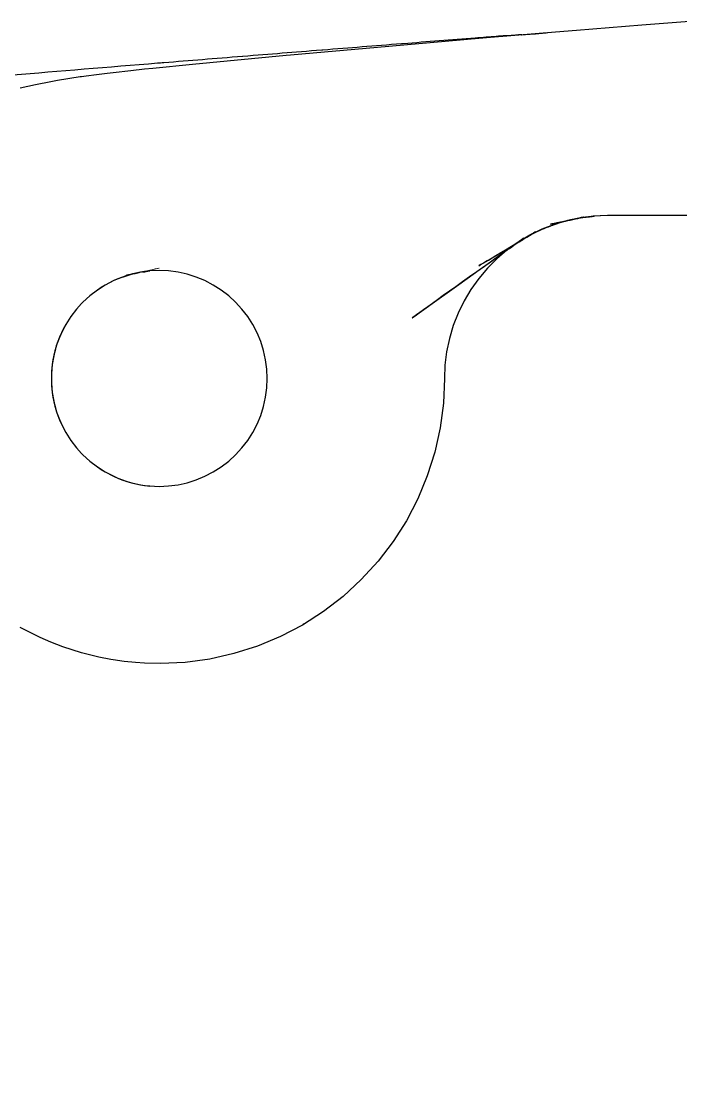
# Model space of a CAD drawing. Header units: millimetres. Extents: x -176 to 23, y -19 to 19.
# Drawn here: x -141.7 to -133.6, y 5.44 to 18.39 of the extents above; entities that cross this region are included whole.
import ezdxf

# ---------------------------------------------------------------- set-up
doc = ezdxf.new("R2010")
doc.units = ezdxf.units.MM
doc.linetypes.add('HIDDEN', pattern=[1.905, 1.27, -0.635])

msp = doc.modelspace()

# ---------------------------------------------------------------- linework, layer by layer
at = {"color": 7, "linetype": 'Continuous', "lineweight": 25}
msp.add_line((-140.452, 15.245), (-140.343, 15.28), dxfattribs=at)
at = {"color": 7, "linetype": 'HIDDEN', "lineweight": 18}
for p, q in [((-140.577, 12.808), (-140.567, 12.803)), ((-140.511, 12.778), (-140.503, 12.774))]:
    msp.add_line(p, q, dxfattribs=at)
at = {"color": 7, "linetype": 'Continuous', "lineweight": 25, "flags": 128}
for points in [[(-133.438, 18.388), (-134.075, 18.337), (-134.877, 18.273), (-135.136, 18.252), (-135.936, 18.186), (-136.217, 18.162), (-136.308, 18.155), (-137.32, 18.065), (-138.389, 17.971), (-138.442, 17.965), (-139.591, 17.854), (-140.078, 17.806), (-140.18, 17.796), (-140.348, 17.779), (-140.568, 17.754), (-140.639, 17.746), (-140.772, 17.729), (-140.897, 17.713), (-140.925, 17.709), (-140.953, 17.705), (-140.971, 17.702), (-141.248, 17.658), (-141.333, 17.642), (-141.518, 17.606), (-141.706, 17.563)], [(-92.29, 16), (-134.5, 16), (-134.665, 15.993), (-134.829, 15.973), (-134.991, 15.939), (-135.149, 15.892), (-135.303, 15.832), (-135.452, 15.759), (-135.594, 15.674), (-135.728, 15.578), (-135.855, 15.471), (-135.971, 15.355), (-136.078, 15.228), (-136.174, 15.094), (-136.259, 14.952), (-136.332, 14.803), (-136.392, 14.649), (-136.439, 14.491), (-136.473, 14.329), (-136.493, 14.165), (-136.5, 14), (-136.513, 13.696), (-136.553, 13.394), (-136.619, 13.096), (-136.71, 12.806), (-136.826, 12.524), (-136.967, 12.254), (-137.13, 11.997), (-137.315, 11.755), (-137.521, 11.53), (-137.745, 11.323), (-137.986, 11.138), (-138.243, 10.973), (-138.512, 10.832), (-138.793, 10.715), (-139.084, 10.622), (-139.381, 10.555), (-139.683, 10.514), (-139.987, 10.5), (-140.18, 10.505), (-140.291, 10.512), (-140.43, 10.527), (-140.568, 10.547), (-140.594, 10.551), (-140.743, 10.58), (-140.891, 10.617), (-140.953, 10.632), (-141.182, 10.706), (-141.333, 10.764), (-141.464, 10.821), (-141.707, 10.944)], [(-134.66, 15.993), (-134.665, 15.993), (-134.698, 15.989)], [(-135.715, 15.587), (-135.717, 15.586), (-135.728, 15.577), (-135.728, 15.577), (-135.728, 15.577)], [(-140.937, 13.063), (-140.852, 12.985), (-140.76, 12.915), (-140.712, 12.883), (-140.663, 12.853), (-140.568, 12.803), (-140.56, 12.799), (-140.507, 12.776), (-140.453, 12.755), (-140.398, 12.736), (-140.343, 12.72), (-140.287, 12.706), (-140.23, 12.695), (-140.18, 12.687), (-140.115, 12.68), (-140, 12.675), (-139.885, 12.68), (-139.77, 12.695), (-139.657, 12.72), (-139.547, 12.755), (-139.44, 12.799), (-139.337, 12.853), (-139.24, 12.915), (-139.148, 12.985), (-139.063, 13.063), (-138.985, 13.148), (-138.915, 13.24), (-138.853, 13.338), (-138.799, 13.44), (-138.755, 13.547), (-138.72, 13.657), (-138.695, 13.77), (-138.68, 13.885), (-138.675, 14), (-138.68, 14.115), (-138.695, 14.23), (-138.72, 14.343), (-138.755, 14.453), (-138.799, 14.56), (-138.853, 14.662), (-138.915, 14.76), (-138.985, 14.852), (-139.063, 14.937), (-139.148, 15.015), (-139.24, 15.085), (-139.337, 15.147), (-139.44, 15.201), (-139.547, 15.245), (-139.657, 15.28), (-139.77, 15.305), (-139.885, 15.32), (-140, 15.325), (-140.115, 15.32), (-140.18, 15.313), (-140.23, 15.304), (-140.287, 15.294), (-140.343, 15.28), (-140.398, 15.264), (-140.453, 15.245), (-140.507, 15.224), (-140.56, 15.201), (-140.568, 15.197), (-140.663, 15.147), (-140.712, 15.118), (-140.76, 15.085), (-140.852, 15.015), (-140.937, 14.937), (-140.953, 14.92), (-141.015, 14.852), (-141.085, 14.76), (-141.147, 14.662), (-141.175, 14.612), (-141.201, 14.56), (-141.224, 14.507), (-141.245, 14.453), (-141.264, 14.399), (-141.28, 14.343), (-141.294, 14.287), (-141.305, 14.23), (-141.314, 14.173), (-141.32, 14.115), (-141.324, 14.058), (-141.325, 14), (-141.324, 13.942), (-141.32, 13.885), (-141.314, 13.827), (-141.305, 13.77), (-141.294, 13.713), (-141.28, 13.657), (-141.264, 13.602), (-141.245, 13.547), (-141.224, 13.493), (-141.201, 13.44), (-141.175, 13.388), (-141.147, 13.338), (-141.085, 13.24), (-141.015, 13.148), (-140.953, 13.08), (-140.937, 13.063)], [(-140.56, 15.201), (-140.663, 15.147), (-140.76, 15.085)], [(-140.452, 15.245), (-140.453, 15.245), (-140.56, 15.201)], [(-140.76, 12.915), (-140.663, 12.853), (-140.563, 12.801)]]:
    msp.add_lwpolyline(points, dxfattribs=at)
at = {"color": 7, "linetype": 'HIDDEN', "lineweight": 18, "flags": 128}
for points in [[(-140.192, 15.31), (-140.23, 15.305), (-140.343, 15.28)], [(-140.563, 12.801), (-140.56, 12.799), (-140.553, 12.796)]]:
    msp.add_lwpolyline(points, dxfattribs=at)
at = {"color": 7, "linetype": 'Continuous', "lineweight": 25}
for centre, radius, start, end in [((-140, 14), 1.325, 150.0001, 209.9999), ((-140.002, 13.987), 1.312, 245.1867, 265.0576)]:
    msp.add_arc(centre, radius, start, end, dxfattribs=at)
for points, knots in [([(-135.552, 18.217), (-135.543, 18.221), (-135.531, 18.225), (-135.956, 18.192), (-136.372, 18.159), (-136.715, 18.133), (-137.362, 18.082), (-137.657, 18.059), (-138.345, 18.004), (-138.635, 17.981), (-139.32, 17.926), (-139.647, 17.9), (-140.588, 17.824), (-141.27, 17.767), (-142.416, 17.674), (-143.134, 17.615), (-143.902, 17.552), (-145.049, 17.464), (-146.548, 17.341), (-147.986, 17.218), (-148.14, 17.197), (-148.415, 17.177), (-148.695, 17.147), (-149.023, 17.117), (-149.31, 17.089), (-149.62, 17.059), (-149.913, 17.03), (-150.538, 16.969), (-151.421, 16.881), (-152.606, 16.763), (-153.771, 16.648), (-154.982, 16.527), (-156.104, 16.416), (-157.086, 16.319), (-157.759, 16.249), (-158.365, 16.188), (-158.888, 16.131), (-159.465, 16.071), (-159.994, 16.012), (-160.396, 15.969), (-160.688, 15.936), (-160.835, 15.92), (-161.011, 15.899), (-161.182, 15.881), (-161.356, 15.859), (-161.52, 15.842), (-161.656, 15.821), (-161.836, 15.795), (-162.032, 15.764), (-162.296, 15.724), (-162.476, 15.694), (-162.663, 15.666), (-162.878, 15.62), (-163.121, 15.574), (-163.328, 15.53), (-163.556, 15.486), (-163.859, 15.407), (-164.13, 15.343), (-164.308, 15.297), (-164.479, 15.255), (-164.733, 15.164), (-165.058, 15.077), (-165.344, 14.965), (-165.575, 14.882), (-165.761, 14.81), (-165.968, 14.732), (-166.211, 14.605), (-166.532, 14.473), (-166.836, 14.301), (-167.1, 14.179), (-167.395, 13.998), (-167.6, 13.88), (-167.782, 13.767), (-167.991, 13.642), (-168.203, 13.48), (-168.526, 13.271), (-168.779, 13.065), (-169.068, 12.862), (-169.351, 12.615), (-169.648, 12.383), (-169.951, 12.102), (-170.274, 11.821), (-170.551, 11.534), (-170.908, 11.19), (-171.139, 10.925), (-171.424, 10.621), (-171.591, 10.413), (-171.757, 10.216), (-171.943, 9.999), (-172.11, 9.763), (-172.356, 9.456), (-172.546, 9.167), (-172.758, 8.882), (-172.962, 8.546), (-173.145, 8.278), (-173.354, 7.9), (-173.513, 7.645), (-173.72, 7.231), (-173.859, 6.985), (-174.057, 6.541), (-174.179, 6.3), (-174.362, 5.831), (-174.469, 5.592), (-174.552, 5.346), (-174.619, 5.145), (-174.715, 4.852), (-174.788, 4.66), (-174.909, 4.219), (-174.879, 4.327), (-174.989, 3.959), (-175.026, 3.791), (-175.064, 3.642), (-175.199, 3.041), (-175.179, 3.141), (-175.295, 2.496), (-175.323, 2.321), (-175.328, 2.308), (-175.403, 1.715), (-175.408, 1.658), (-175.449, 1.303), (-175.47, 0.959), (-175.479, 0.778), (-175.489, 0.563), (-175.502, 0.25), (-175.497, -0.101), (-175.497, -0.236), (-175.477, -0.638), (-175.481, -0.771), (-175.459, -1.044), (-175.458, -1.262), (-175.422, -1.551), (-175.444, -1.376), (-175.369, -1.986), (-175.342, -2.177), (-175.295, -2.537), (-175.228, -2.879), (-175.197, -3.04), (-175.087, -3.589), (-175.053, -3.651), (-175.018, -3.84), (-174.906, -4.224), (-174.842, -4.512), (-174.645, -5.064), (-174.547, -5.36), (-174.484, -5.509), (-174.363, -5.862), (-174.153, -6.327), (-174.048, -6.593), (-173.813, -7.051), (-173.684, -7.331), (-173.433, -7.764), (-173.274, -8.066), (-173.013, -8.468), (-172.812, -8.804), (-172.551, -9.164), (-172.29, -9.55), (-172.041, -9.855), (-171.787, -10.191), (-171.585, -10.42), (-171.413, -10.623), (-171.208, -10.866), (-171.012, -11.059), (-170.724, -11.377), (-170.495, -11.588), (-170.215, -11.874), (-169.949, -12.103), (-169.7, -12.335), (-169.41, -12.57), (-169.108, -12.831), (-168.764, -13.082), (-168.384, -13.376), (-168.079, -13.569), (-167.82, -13.748), (-167.581, -13.886), (-167.301, -14.068), (-166.908, -14.267), (-166.497, -14.497), (-166.104, -14.658), (-165.818, -14.792), (-165.536, -14.892), (-165.067, -15.085), (-164.616, -15.202), (-164.339, -15.291), (-164.044, -15.361), (-163.646, -15.471), (-163.097, -15.577), (-162.705, -15.66), (-162.321, -15.72), (-162.034, -15.764), (-161.76, -15.806), (-161.511, -15.843), (-161.296, -15.867), (-161.087, -15.891), (-160.884, -15.914), (-160.705, -15.934), (-160.372, -15.972), (-159.967, -16.015), (-159.365, -16.082), (-158.794, -16.141), (-158.159, -16.209), (-157.607, -16.265), (-156.686, -16.36), (-155.756, -16.449), (-154.514, -16.574), (-153.471, -16.677), (-152.287, -16.795), (-151.191, -16.903), (-150.386, -16.984), (-149.865, -17.035), (-149.555, -17.066), (-149.254, -17.094), (-148.933, -17.125), (-148.647, -17.152), (-148.296, -17.185), (-147.938, -17.221), (-146.99, -17.304), (-145.245, -17.444), (-143.371, -17.595), (-142.487, -17.668), (-141.776, -17.727), (-141.127, -17.779), (-140.528, -17.828), (-139.938, -17.876), (-139.594, -17.904), (-139.282, -17.929), (-138.598, -17.983), (-138.284, -18.009), (-137.605, -18.062), (-137.282, -18.088), (-136.608, -18.141), (-136.26, -18.168), (-135.444, -18.232), (-135.247, -18.245), (-135.074, -18.256)], [0, 0, 0, 0, 0.006682, 0.008688, 0.009813, 0.017374, 0.017534, 0.02621, 0.026315, 0.035026, 0.035052, 0.043837, 0.044546, 0.060627, 0.061385, 0.07782, 0.078977, 0.082831, 0.114027, 0.118765, 0.120359, 0.122142, 0.126221, 0.128764, 0.132605, 0.135382, 0.139084, 0.142011, 0.156599, 0.168526, 0.184684, 0.194957, 0.212189, 0.221381, 0.229931, 0.23469, 0.242434, 0.248023, 0.254822, 0.26129, 0.262846, 0.264773, 0.266101, 0.268704, 0.269435, 0.271657, 0.272903, 0.273497, 0.276355, 0.279038, 0.280027, 0.281603, 0.283779, 0.286061, 0.28776, 0.289414, 0.291856, 0.295981, 0.296331, 0.296552, 0.300434, 0.303365, 0.304913, 0.308391, 0.309481, 0.310009, 0.313985, 0.316436, 0.318773, 0.322825, 0.323772, 0.327546, 0.328785, 0.329195, 0.333699, 0.335556, 0.338902, 0.341954, 0.344471, 0.348398, 0.351473, 0.354934, 0.359255, 0.361537, 0.36746, 0.368152, 0.37207, 0.374125, 0.374822, 0.379381, 0.381518, 0.38483, 0.388182, 0.390496, 0.394825, 0.396365, 0.401456, 0.402402, 0.408079, 0.408587, 0.414697, 0.414895, 0.421309, 0.421311, 0.421443, 0.426677, 0.429589, 0.432178, 0.435652, 0.44314, 0.444219, 0.450244, 0.457967, 0.45996, 0.46566, 0.471078, 0.47258, 0.479355, 0.482583, 0.483198, 0.488189, 0.489726, 0.491237, 0.49662, 0.497113, 0.500096, 0.511028, 0.511216, 0.511317, 0.517775, 0.51778, 0.517785, 0.532612, 0.537623, 0.538266, 0.543696, 0.546146, 0.547446, 0.55957, 0.560381, 0.56113, 0.569002, 0.575892, 0.576095, 0.576483, 0.582822, 0.583028, 0.589439, 0.590011, 0.596062, 0.597199, 0.602692, 0.604684, 0.609332, 0.612597, 0.615989, 0.621126, 0.622672, 0.626662, 0.629041, 0.629353, 0.634728, 0.635968, 0.640221, 0.642573, 0.646098, 0.649105, 0.651174, 0.655551, 0.659182, 0.661953, 0.667695, 0.668312, 0.669916, 0.674681, 0.676729, 0.681067, 0.686568, 0.687487, 0.689055, 0.694122, 0.700343, 0.700914, 0.701476, 0.70803, 0.711407, 0.715816, 0.718407, 0.721699, 0.723929, 0.725714, 0.728704, 0.729679, 0.732633, 0.734153, 0.736127, 0.743234, 0.749404, 0.757663, 0.762734, 0.771887, 0.77604, 0.794784, 0.80245, 0.820253, 0.828874, 0.845466, 0.855381, 0.859262, 0.862008, 0.866039, 0.868624, 0.872727, 0.875236, 0.879373, 0.881896, 0.911648, 0.917303, 0.934829, 0.934865, 0.937281, 0.952295, 0.952403, 0.952546, 0.961167, 0.96162, 0.969958, 0.970615, 0.978761, 0.979644, 0.987556, 0.988984, 1, 1, 1, 1]), ([(-135.001, 15.936), (-134.982, 15.939), (-134.936, 15.946), (-135.408, 15.851), (-134.69, 16.002), (-134.853, 15.968), (-134.848, 15.969), (-134.847, 15.969)], [0, 0, 0, 0, 0.31132, 0.726394, 0.771802, 0.959739, 1, 1, 1, 1]), ([(-135.156, 15.889), (-135.157, 15.889), (-135.161, 15.888), (-134.89, 15.969), (-134.956, 15.949), (-135.002, 15.935)], [0, 0, 0, 0, 0.116216, 0.385374, 1, 1, 1, 1]), ([(-134.975, 15.942), (-134.977, 15.941), (-134.983, 15.94), (-135.001, 15.935), (-135.017, 15.93), (-135.031, 15.927)], [0, 0, 0, 0, 0.131904, 0.283432, 1, 1, 1, 1]), ([(-134.818, 15.974), (-134.819, 15.974), (-134.823, 15.973), (-134.837, 15.97), (-134.851, 15.968), (-134.862, 15.966)], [0, 0, 0, 0, 0.057314, 0.240821, 1, 1, 1, 1]), ([(-134.838, 15.971), (-134.836, 15.971), (-134.829, 15.973), (-134.629, 15.997), (-134.674, 15.992), (-134.675, 15.992), (-134.676, 15.992)], [0, 0, 0, 0, 0.106875, 0.517243, 0.939741, 1, 1, 1, 1]), ([(-135.728, 15.577), (-136.739, 14.856), (-137.768, 14.122), (-135.391, 15.819), (-135.615, 15.659), (-135.611, 15.662), (-135.61, 15.663)], [0, 0, 0, 0, 0.863591, 0.879267, 0.988607, 1, 1, 1, 1]), ([(-135.607, 15.665), (-135.541, 15.702), (-135.389, 15.788), (-136.541, 15.109), (-135.25, 15.879), (-135.485, 15.739), (-135.474, 15.746), (-135.472, 15.747)], [0, 0, 0, 0, 0.356783, 0.823468, 0.841827, 0.969425, 1, 1, 1, 1]), ([(-135.462, 15.753), (-135.468, 15.75), (-135.479, 15.746), (-135.223, 15.87), (-135.32, 15.823), (-135.319, 15.824), (-135.319, 15.824)], [0, 0, 0, 0, 0.184422, 0.398911, 0.904762, 1, 1, 1, 1]), ([(-135.293, 15.835), (-135.293, 15.835), (-135.296, 15.834), (-135.312, 15.827), (-135.326, 15.82), (-135.338, 15.814)], [0, 0, 0, 0, 0.0103283, 0.2229115, 1, 1, 1, 1]), ([(-135.312, 15.827), (-135.313, 15.827), (-135.316, 15.827), (-135.094, 15.913), (-135.158, 15.888), (-135.159, 15.888), (-135.16, 15.888)], [0, 0, 0, 0, 0.15676, 0.491449, 0.970488, 1, 1, 1, 1]), ([(-135.142, 15.894), (-135.145, 15.893), (-135.16, 15.887), (-135.176, 15.881), (-135.19, 15.876)], [0, 0, 0, 0, 0.146832, 1, 1, 1, 1]), ([(-135.578, 15.684), (-135.579, 15.682), (-135.584, 15.679), (-135.599, 15.669), (-135.613, 15.66), (-135.622, 15.654)], [0, 0, 0, 0, 0.1012612, 0.3438869, 1, 1, 1, 1]), ([(-135.438, 15.765), (-135.439, 15.765), (-135.444, 15.762), (-135.459, 15.754), (-135.473, 15.746), (-135.483, 15.74)], [0, 0, 0, 0, 0.059774, 0.289225, 1, 1, 1, 1]), ([(-140.33, 15.283), (-140.396, 15.268), (-140.471, 15.251), (-140.27, 15.296), (-140.248, 15.3)], [0, 0, 0, 0, 0.8944937, 1, 1, 1, 1]), ([(-140.199, 15.309), (-140.197, 15.309), (-140.188, 15.31), (-140.147, 15.316), (-140.115, 15.32)], [0, 0, 0, 0, 0.2138402, 1, 1, 1, 1]), ([(-138.223, 10.986), (-138.232, 10.98), (-138.241, 10.974), (-138.243, 10.973), (-138.243, 10.973)], [0, 0, 0, 0, 0.99874, 1, 1, 1, 1])]:
    msp.add_open_spline(points, degree=3, knots=knots, dxfattribs=at)
at = {"color": 7, "linetype": 'HIDDEN', "lineweight": 18}
for points, knots in [([(-135.208, 18.246), (-135.327, 18.234), (-135.452, 18.222), (-135.548, 18.218), (-135.552, 18.217)], [0, 0, 0, 0, 0.958105, 1, 1, 1, 1]), ([(-135.002, 15.935), (-135.002, 15.935), (-135, 15.936), (-135.017, 15.931), (-135.009, 15.934), (-135.001, 15.936)], [0, 0, 0, 0, 0.024127, 0.217248, 1, 1, 1, 1]), ([(-134.862, 15.966), (-134.891, 15.961), (-134.929, 15.955), (-134.966, 15.944), (-134.975, 15.942)], [0, 0, 0, 0, 0.76228, 1, 1, 1, 1]), ([(-134.847, 15.969), (-134.858, 15.967), (-134.871, 15.964), (-134.845, 15.97), (-134.838, 15.971)], [0, 0, 0, 0, 0.753495, 1, 1, 1, 1]), ([(-134.698, 15.989), (-134.733, 15.986), (-134.773, 15.983), (-134.813, 15.975), (-134.818, 15.974)], [0, 0, 0, 0, 0.860262, 1, 1, 1, 1]), ([(-134.676, 15.992), (-134.684, 15.991), (-134.695, 15.99), (-134.674, 15.992), (-134.67, 15.993)], [0, 0, 0, 0, 0.785302, 1, 1, 1, 1]), ([(-134.505, 16), (-134.555, 16), (-134.605, 16), (-134.656, 15.994), (-134.659, 15.993), (-134.66, 15.993)], [0, 0, 0, 0, 0.952401, 0.983612, 1, 1, 1, 1]), ([(-134.503, 16), (-134.503, 16), (-134.502, 16), (-134.504, 16), (-134.505, 16)], [0, 0, 0, 0, 0.124361, 1, 1, 1, 1]), ([(-135.338, 15.814), (-135.365, 15.803), (-135.399, 15.788), (-135.431, 15.769), (-135.438, 15.765)], [0, 0, 0, 0, 0.772972, 1, 1, 1, 1]), ([(-135.319, 15.824), (-135.329, 15.819), (-135.342, 15.813), (-135.318, 15.824), (-135.312, 15.827)], [0, 0, 0, 0, 0.734528, 1, 1, 1, 1]), ([(-135.19, 15.876), (-135.219, 15.866), (-135.255, 15.854), (-135.288, 15.838), (-135.293, 15.835)], [0, 0, 0, 0, 0.849821, 1, 1, 1, 1]), ([(-135.16, 15.888), (-135.169, 15.884), (-135.181, 15.88), (-135.16, 15.887), (-135.156, 15.889)], [0, 0, 0, 0, 0.77468, 1, 1, 1, 1]), ([(-135.031, 15.927), (-135.051, 15.921), (-135.086, 15.913), (-135.122, 15.901), (-135.138, 15.895), (-135.142, 15.894), (-135.142, 15.894)], [0, 0, 0, 0, 0.54912, 0.914386, 0.981629, 1, 1, 1, 1]), ([(-135.483, 15.74), (-135.505, 15.728), (-135.538, 15.711), (-135.568, 15.69), (-135.578, 15.684)], [0, 0, 0, 0, 0.681197, 1, 1, 1, 1]), ([(-135.472, 15.747), (-135.482, 15.741), (-135.497, 15.733), (-135.47, 15.748), (-135.462, 15.753)], [0, 0, 0, 0, 0.7095482, 1, 1, 1, 1]), ([(-135.622, 15.654), (-135.64, 15.642), (-135.664, 15.626), (-135.695, 15.604), (-135.708, 15.593), (-135.715, 15.587)], [0, 0, 0, 0, 0.552188, 0.76411, 1, 1, 1, 1]), ([(-135.61, 15.663), (-135.611, 15.662), (-135.616, 15.659), (-135.611, 15.663), (-135.607, 15.665)], [0, 0, 0, 0, 0.221453, 1, 1, 1, 1]), ([(-140.248, 15.3), (-140.242, 15.302), (-139.762, 15.408), (-140.275, 15.294), (-140.215, 15.306), (-140.199, 15.309)], [0, 0, 0, 0, 0.009344, 0.728002, 1, 1, 1, 1])]:
    msp.add_open_spline(points, degree=3, knots=knots, dxfattribs=at)

doc.saveas('drawing.dxf')
